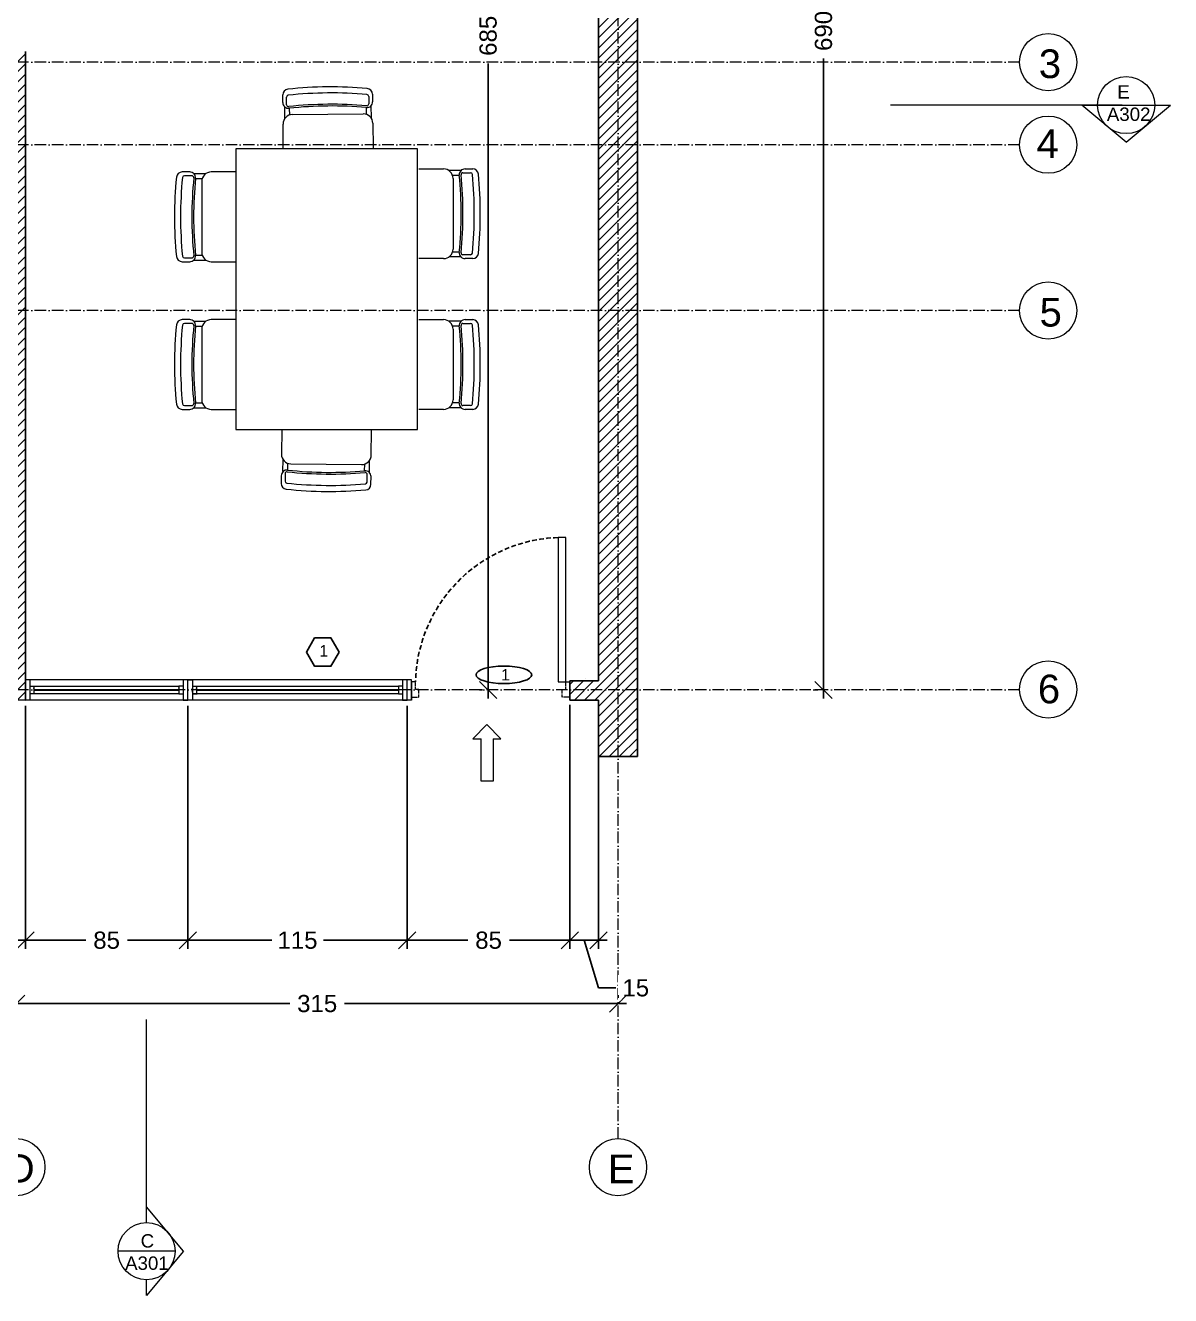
# Model space of a CAD drawing. Header units: millimetres. Extents: x 2830 to 9066, y 9741 to 14619.
# Drawn here: x 3981 to 4581, y 13248 to 13913 of the extents above; entities that cross this region are included whole.
import ezdxf

# ---------------------------------------------------------------- set-up
doc = ezdxf.new("R2010")
doc.units = ezdxf.units.MM
doc.header["$MEASUREMENT"] = 0
for name, pattern in [('ACAD_ISO10W100', [18, 12, -3, 0, -3]), ('CENTER', [2, 1.25, -0.25, 0.25, -0.25]), ('HIDDEN', [0.375, 0.25, -0.125])]:
    doc.linetypes.add(name, pattern=pattern)
doc.layers.get('DEFPOINTS').update_dxf_attribs({"color": 210})
doc.layers.add('ARREDI', color=8, linetype='Continuous', lineweight=18)
for name, color, linetype in [('INFISSI', 4, 'Continuous'), ('NUMERAZIONE', 30, 'Continuous'), ('quote nuove', 2, 'Continuous'), ('STRUTTURA', 1, 'Continuous')]:
    doc.layers.add(name, color=color, linetype=linetype)
doc.layers.get('0').off()
doc.styles.add('ARIAL', font='Arial.ttf')
doc.styles.get("Standard").update_dxf_attribs({"font": 'Arial.ttf'})
doc.dimstyles.new('TICK_36', dxfattribs={"dimtxt": 3.6, "dimasz": 3.6, "dimexe": 1.8, "dimexo": 1.2, "dimgap": 1.8, "dimtad": 0, "dimdec": 0, "dimzin": 0, "dimdsep": 46, "dimtxsty": 'ARIAL', "dimblk": 'OBLIQUE', "dimcen": 1.8, "dimdle": 1.8, "dimclrd": 256, "dimclrt": 256, "dimadec": 0, "dimazin": 0, "dimtfac": 1, "dimtdec": 0, "dimtmove": 1, "dimatfit": 3, "dimldrblk": 'OPEN90', "dimfxl": 1, "dimtfill": 1, "dimtolj": 1, "dimtzin": 0, "dimarcsym": 0})
pattern_1 = [(45, (1663.0583, 10179.761), (-2.6516504, 2.6516504), [])]

# ---------------------------------------------------------------- blocks, each defined once
blk = doc.blocks.new('_Oblique')
at = {"color": 0, "linetype": 'ByBlock', "lineweight": -2}
blk.add_line((-0.5, -0.5), (0.5, 0.5), dxfattribs=at)
blk = doc.blocks.new('*D158')
at = {"layer": 'DEFPOINTS', "color": 0, "transparency": 16777216}
for p in [(4266.16, 13560.01), (4281.13, 13560.01), (4281.13, 13433.76)]:
    blk.add_point(p, dxfattribs=at)
at = {"layer": 'quote nuove', "color": 0, "lineweight": -2, "transparency": 16777216}
for p, q in [((4266.16, 13557.01), (4266.16, 13429.26)), ((4281.13, 13557.01), (4281.13, 13429.26))]:
    blk.add_line(p, q, dxfattribs=at)
at = {"layer": 'quote nuove', "lineweight": -2, "transparency": 16777216}
for p, q in [((4261.66, 13433.76), (4285.63, 13433.76)), ((4273.64, 13433.76), (4281.12, 13408.83)), ((4281.12, 13408.83), (4290.12, 13408.83))]:
    blk.add_line(p, q, dxfattribs=at)
at = {"layer": 'quote nuove', "lineweight": -2, "transparency": 16777216, "xscale": 9, "yscale": 9, "zscale": 9, "rotation": 180}
blk.add_blockref('_Oblique', (4266.16, 13433.76), dxfattribs=at)
at = {"layer": 'quote nuove', "lineweight": -2, "transparency": 16777216, "xscale": 9, "yscale": 9, "zscale": 9}
blk.add_blockref('_Oblique', (4281.13, 13433.76), dxfattribs=at)
at = {"layer": 'quote nuove', "lineweight": 0, "transparency": 16777216, "insert": (4300.64, 13408.83), "char_height": 9, "attachment_point": 5, "style": 'ARIAL', "bg_fill": 3, "box_fill_scale": 1.25, "bg_fill_color": 256, "bg_fill_true_color": 13158600, "bg_fill_transparency": 0}
blk.add_mtext('\\A1;15', dxfattribs=at)
blk = doc.blocks.new('_Open90')
at = {"color": 0, "linetype": 'ByBlock', "lineweight": -2}
for p, q in [((0, 0), (-1, 0)), ((-0.5, 0.5), (0, 0)), ((0, 0), (-0.5, -0.5))]:
    blk.add_line(p, q, dxfattribs=at)
blk = doc.blocks.new('*D95')
at = {"layer": 'DEFPOINTS', "color": 0, "ltscale": 2.5, "transparency": 16777216}
for p in [(4398.93, 14254.96), (4398.93, 14254.96), (4398.94, 13564.81)]:
    blk.add_point(p, dxfattribs=at)
at = {"layer": 'quote nuove', "lineweight": -2, "ltscale": 2.5, "transparency": 16777216}
for p, q in [((4398.93, 14259.46), (4398.93, 13924.39)), ((4398.93, 13560.31), (4398.93, 13895.38))]:
    blk.add_line(p, q, dxfattribs=at)
at = {"layer": 'quote nuove', "color": 0, "lineweight": -2, "ltscale": 2.5, "transparency": 16777216}
for p, q in [((4395.93, 14254.96), (4394.43, 14254.96)), ((4395.94, 13564.81), (4394.43, 13564.81))]:
    blk.add_line(p, q, dxfattribs=at)
at = {"layer": 'quote nuove', "lineweight": -2, "ltscale": 2.5, "transparency": 16777216, "xscale": 9, "yscale": 9, "zscale": 9}
for p, rotation in [((4398.93, 14254.96), 90), ((4398.93, 13564.81), 270)]:
    blk.add_blockref('_Oblique', p, dxfattribs=dict(at, rotation=rotation))
at = {"layer": 'quote nuove', "lineweight": 0, "ltscale": 2.5, "transparency": 16777216, "insert": (4398.93, 13909.89), "char_height": 9, "attachment_point": 5, "rotation": 90, "style": 'ARIAL', "bg_fill": 3, "box_fill_scale": 1.25, "bg_fill_color": 256, "bg_fill_true_color": 13158600, "bg_fill_transparency": 0}
blk.add_mtext('\\A1;690', dxfattribs=at)
blk = doc.blocks.new('*D100')
at = {"layer": 'DEFPOINTS', "color": 0, "transparency": 16777216}
for p in [(3976.38, 13400.59), (4291.34, 13400.59), (4291.34, 13400.59)]:
    blk.add_point(p, dxfattribs=at)
at = {"layer": 'quote nuove', "color": 0, "lineweight": -2, "transparency": 16777216}
for p, q in [((4291.34, 13403.59), (4291.34, 13405.09)), ((3976.38, 13397.59), (3976.38, 13396.09))]:
    blk.add_line(p, q, dxfattribs=at)
at = {"layer": 'quote nuove', "lineweight": -2, "transparency": 16777216}
for p, q in [((3971.88, 13400.59), (4119.48, 13400.59)), ((4295.84, 13400.59), (4148.24, 13400.59))]:
    blk.add_line(p, q, dxfattribs=at)
at = {"layer": 'quote nuove', "lineweight": -2, "transparency": 16777216, "xscale": 9, "yscale": 9, "zscale": 9, "rotation": 180}
blk.add_blockref('_Oblique', (3976.38, 13400.59), dxfattribs=at)
at = {"layer": 'quote nuove', "lineweight": -2, "transparency": 16777216, "xscale": 9, "yscale": 9, "zscale": 9}
blk.add_blockref('_Oblique', (4291.34, 13400.59), dxfattribs=at)
at = {"layer": 'quote nuove', "lineweight": 0, "transparency": 16777216, "insert": (4133.86, 13400.59), "char_height": 9, "attachment_point": 5, "style": 'ARIAL', "bg_fill": 3, "box_fill_scale": 1.25, "bg_fill_color": 256, "bg_fill_true_color": 13158600, "bg_fill_transparency": 0}
blk.add_mtext('\\A1;315', dxfattribs=at)
blk = doc.blocks.new('*D103')
at = {"layer": 'DEFPOINTS', "color": 0, "transparency": 16777216}
for p in [(3876.74, 13559.96), (3981.13, 13559.56), (3981.13, 13433.76)]:
    blk.add_point(p, dxfattribs=at)
at = {"layer": 'quote nuove', "color": 0, "lineweight": -2, "transparency": 16777216}
for p, q in [((3876.74, 13556.96), (3876.74, 13429.26)), ((3981.13, 13556.56), (3981.13, 13429.26))]:
    blk.add_line(p, q, dxfattribs=at)
at = {"layer": 'quote nuove', "lineweight": -2, "transparency": 16777216}
for p, q in [((3872.24, 13433.76), (3914.92, 13433.76)), ((3985.63, 13433.76), (3942.95, 13433.76))]:
    blk.add_line(p, q, dxfattribs=at)
at = {"layer": 'quote nuove', "lineweight": -2, "transparency": 16777216, "xscale": 9, "yscale": 9, "zscale": 9, "rotation": 180}
blk.add_blockref('_Oblique', (3876.74, 13433.76), dxfattribs=at)
at = {"layer": 'quote nuove', "lineweight": -2, "transparency": 16777216, "xscale": 9, "yscale": 9, "zscale": 9}
blk.add_blockref('_Oblique', (3981.13, 13433.76), dxfattribs=at)
at = {"layer": 'quote nuove', "lineweight": 0, "transparency": 16777216, "insert": (3928.93, 13433.76), "char_height": 9, "attachment_point": 5, "style": 'ARIAL', "bg_fill": 3, "box_fill_scale": 1.25, "bg_fill_color": 256, "bg_fill_true_color": 13158600, "bg_fill_transparency": 0}
blk.add_mtext('\\A1;104', dxfattribs=at)
blk = doc.blocks.new('*D104')
at = {"layer": 'DEFPOINTS', "color": 0, "transparency": 16777216}
for p in [(4066.13, 13559.57), (4181, 13559.56), (4181, 13433.76)]:
    blk.add_point(p, dxfattribs=at)
at = {"layer": 'quote nuove', "color": 0, "lineweight": -2, "transparency": 16777216}
for p, q in [((4066.13, 13556.57), (4066.13, 13429.26)), ((4181, 13556.56), (4181, 13429.26))]:
    blk.add_line(p, q, dxfattribs=at)
at = {"layer": 'quote nuove', "lineweight": -2, "transparency": 16777216}
for p, q in [((4061.63, 13433.76), (4110.04, 13433.76)), ((4185.5, 13433.76), (4137.09, 13433.76))]:
    blk.add_line(p, q, dxfattribs=at)
at = {"layer": 'quote nuove', "lineweight": -2, "transparency": 16777216, "xscale": 9, "yscale": 9, "zscale": 9, "rotation": 180}
blk.add_blockref('_Oblique', (4066.13, 13433.76), dxfattribs=at)
at = {"layer": 'quote nuove', "lineweight": -2, "transparency": 16777216, "xscale": 9, "yscale": 9, "zscale": 9}
blk.add_blockref('_Oblique', (4181, 13433.76), dxfattribs=at)
at = {"layer": 'quote nuove', "lineweight": 0, "transparency": 16777216, "insert": (4123.56, 13433.76), "char_height": 9, "attachment_point": 5, "style": 'ARIAL', "bg_fill": 3, "box_fill_scale": 1.25, "bg_fill_color": 256, "bg_fill_true_color": 13158600, "bg_fill_transparency": 0}
blk.add_mtext('\\A1;115', dxfattribs=at)
blk = doc.blocks.new('*D105')
at = {"layer": 'DEFPOINTS', "color": 0, "transparency": 16777216}
for p in [(3981.13, 13559.56), (4066.13, 13559.57), (4066.13, 13433.76)]:
    blk.add_point(p, dxfattribs=at)
at = {"layer": 'quote nuove', "color": 0, "lineweight": -2, "transparency": 16777216}
for p, q in [((3981.13, 13556.56), (3981.13, 13429.26)), ((4066.13, 13556.57), (4066.13, 13429.26))]:
    blk.add_line(p, q, dxfattribs=at)
at = {"layer": 'quote nuove', "lineweight": -2, "transparency": 16777216}
for p, q in [((3976.63, 13433.76), (4012.74, 13433.76)), ((4070.63, 13433.76), (4034.51, 13433.76))]:
    blk.add_line(p, q, dxfattribs=at)
at = {"layer": 'quote nuove', "lineweight": -2, "transparency": 16777216, "xscale": 9, "yscale": 9, "zscale": 9, "rotation": 180}
blk.add_blockref('_Oblique', (3981.13, 13433.76), dxfattribs=at)
at = {"layer": 'quote nuove', "lineweight": -2, "transparency": 16777216, "xscale": 9, "yscale": 9, "zscale": 9}
blk.add_blockref('_Oblique', (4066.13, 13433.76), dxfattribs=at)
at = {"layer": 'quote nuove', "lineweight": 0, "transparency": 16777216, "insert": (4023.63, 13433.76), "char_height": 9, "attachment_point": 5, "style": 'ARIAL', "bg_fill": 3, "box_fill_scale": 1.25, "bg_fill_color": 256, "bg_fill_true_color": 13158600, "bg_fill_transparency": 0}
blk.add_mtext('\\A1;85', dxfattribs=at)
blk = doc.blocks.new('*D106')
at = {"layer": 'DEFPOINTS', "color": 0, "transparency": 16777216}
for p in [(4181, 13559.56), (4266.16, 13559.56), (4266.16, 13433.76)]:
    blk.add_point(p, dxfattribs=at)
at = {"layer": 'quote nuove', "color": 0, "lineweight": -2, "transparency": 16777216}
for p, q in [((4181, 13556.56), (4181, 13429.26)), ((4266.16, 13556.56), (4266.16, 13429.26))]:
    blk.add_line(p, q, dxfattribs=at)
at = {"layer": 'quote nuove', "lineweight": -2, "transparency": 16777216}
for p, q in [((4176.5, 13433.76), (4212.7, 13433.76)), ((4270.66, 13433.76), (4234.47, 13433.76))]:
    blk.add_line(p, q, dxfattribs=at)
at = {"layer": 'quote nuove', "lineweight": -2, "transparency": 16777216, "xscale": 9, "yscale": 9, "zscale": 9, "rotation": 180}
blk.add_blockref('_Oblique', (4181, 13433.76), dxfattribs=at)
at = {"layer": 'quote nuove', "lineweight": -2, "transparency": 16777216, "xscale": 9, "yscale": 9, "zscale": 9}
blk.add_blockref('_Oblique', (4266.16, 13433.76), dxfattribs=at)
at = {"layer": 'quote nuove', "lineweight": 0, "transparency": 16777216, "insert": (4223.58, 13433.76), "char_height": 9, "attachment_point": 5, "style": 'ARIAL', "bg_fill": 3, "box_fill_scale": 1.25, "bg_fill_color": 256, "bg_fill_true_color": 13158600, "bg_fill_transparency": 0}
blk.add_mtext('\\A1;85', dxfattribs=at)
blk = doc.blocks.new('*D181')
at = {"layer": 'DEFPOINTS', "color": 0, "transparency": 16777216}
for p in [(4223.37, 14249.86), (4223.37, 13564.81), (4223.37, 13564.81)]:
    blk.add_point(p, dxfattribs=at)
at = {"layer": 'quote nuove', "lineweight": -2, "transparency": 16777216}
for p, q in [((4223.37, 14254.36), (4223.37, 13921.84)), ((4223.37, 13560.31), (4223.37, 13892.83))]:
    blk.add_line(p, q, dxfattribs=at)
at = {"layer": 'quote nuove', "color": 0, "lineweight": -2, "transparency": 16777216}
for p, q in [((4226.37, 14249.86), (4227.87, 14249.86)), ((4220.37, 13564.81), (4218.87, 13564.81))]:
    blk.add_line(p, q, dxfattribs=at)
at = {"layer": 'quote nuove', "lineweight": -2, "transparency": 16777216, "xscale": 9, "yscale": 9, "zscale": 9}
for p, rotation in [((4223.37, 14249.86), 90), ((4223.37, 13564.81), 270)]:
    blk.add_blockref('_Oblique', p, dxfattribs=dict(at, rotation=rotation))
at = {"layer": 'quote nuove', "transparency": 16777216, "insert": (4223.37, 13907.34), "char_height": 9, "attachment_point": 5, "rotation": 90, "style": 'ARIAL', "bg_fill": 3, "box_fill_scale": 1.25, "bg_fill_color": 256, "bg_fill_true_color": 13158600, "bg_fill_transparency": 0}
blk.add_mtext('\\A1;685', dxfattribs=at)

msp = doc.modelspace()

# ---------------------------------------------------------------- hatches: boundary and pattern name
at = {"layer": 'STRUTTURA'}
h = msp.add_hatch(dxfattribs=at)
h.set_pattern_fill('ANSI31', color=0, scale=30)
h.set_pattern_definition(pattern_1)
h.paths.add_polyline_path([(4291.33, 14254.96), (4281.11, 14254.96), (4281.12, 13955.11), (4291.34, 13955.11)])
h.paths.add_polyline_path([(4301.53, 14254.96), (4291.33, 14254.96), (4291.34, 13955.11), (4301.53, 13955.11)])
h.paths.add_polyline_path([(4291.34, 13955.11), (4281.12, 13955.11), (4281.12, 13893.56), (4291.34, 13893.56)])
h.paths.add_polyline_path([(4301.53, 13955.11), (4291.34, 13955.11), (4291.34, 13893.56), (4301.53, 13893.56)])
h.paths.add_polyline_path([(4291.34, 13893.56), (4281.12, 13893.56), (4281.12, 13850.33), (4291.34, 13850.33)])
h.paths.add_polyline_path([(4301.53, 13893.56), (4291.34, 13893.56), (4291.34, 13850.33), (4301.53, 13850.33)])
h.paths.add_polyline_path([(4301.53, 13850.33), (4291.34, 13850.33), (4291.34, 13763.46), (4301.53, 13763.46)])
h.paths.add_polyline_path([(4291.34, 13850.33), (4281.12, 13850.33), (4281.12, 13763.46), (4291.34, 13763.46)])
h.paths.add_polyline_path([(4301.53, 13763.46), (4291.34, 13763.46), (4291.34, 13564.81), (4301.53, 13564.81)])
h.paths.add_polyline_path([(4291.34, 13763.46), (4281.12, 13763.46), (4281.13, 13564.81), (4291.34, 13564.81)])
h.paths.add_polyline_path([(4291.34, 13564.81), (4281.13, 13564.81), (4281.13, 13529.96), (4291.34, 13529.96)])
h.paths.add_polyline_path([(4301.53, 13564.81), (4291.34, 13564.81), (4291.34, 13529.96), (4301.53, 13529.96)])
h.paths.add_polyline_path([(4281.13, 13569.56), (4266.16, 13569.56), (4266.16, 13564.81), (4281.13, 13564.81)])
h.paths.add_polyline_path([(4281.13, 13564.81), (4266.16, 13564.81), (4266.16, 13559.56), (4281.13, 13559.56)])
h = msp.add_hatch(dxfattribs=at)
h.set_pattern_fill('ANSI31', color=0, scale=30)
h.set_pattern_definition(pattern_1)
h.paths.add_polyline_path([(3976.38, 13570.04), (3892.58, 13569.64), (3892.58, 13564.81), (3976.38, 13564.81)])
h.paths.add_polyline_path([(3976.38, 13564.81), (3892.58, 13564.81), (3892.58, 13559.9), (3976.38, 13559.58)])
h.paths.add_polyline_path([(3892.58, 13564.81), (3876.63, 13564.81), (3876.63, 13559.96), (3892.58, 13559.9)])
h.paths.add_polyline_path([(3892.58, 13569.64), (3876.63, 13569.56), (3876.63, 13564.81), (3892.58, 13564.81)])
h.paths.add_polyline_path([(3981.13, 13570.06), (3976.38, 13570.04), (3976.38, 13564.81), (3981.13, 13564.81)])
h.paths.add_polyline_path([(3976.38, 13564.81), (3976.38, 13559.58), (3981.13, 13559.56), (3981.13, 13564.81)])
h.paths.add_polyline_path([(3976.38, 13763.46), (3971.63, 13763.46), (3971.63, 13570.02), (3976.38, 13570.04)])
h.paths.add_polyline_path([(3981.13, 13763.46), (3976.38, 13763.46), (3976.38, 13570.04), (3981.13, 13570.06), (3981.13, 13571.01)])
h.paths.add_polyline_path([(3981.13, 13820.92), (3981.13, 13850.34), (3976.38, 13850.34), (3976.38, 13763.46), (3981.13, 13763.46)])
h.paths.add_polyline_path([(3976.38, 13850.34), (3971.63, 13850.34), (3971.63, 13763.46), (3976.38, 13763.46)])
h.paths.add_polyline_path([(3976.38, 13893.56), (3892.58, 13893.56), (3892.58, 13889.06), (3971.63, 13889.06), (3971.63, 13850.34), (3976.38, 13850.34)])
h.paths.add_polyline_path([(3981.13, 13893.56), (3976.38, 13893.56), (3976.38, 13850.34), (3981.13, 13850.34)])
h.paths.add_polyline_path([(3976.38, 13899.06), (3973.13, 13899.06), (3973.13, 13898.06), (3892.58, 13898.06), (3892.58, 13893.56), (3976.38, 13893.56)])
h.paths.add_polyline_path([(3981.13, 13899.06), (3976.38, 13899.06), (3976.38, 13893.56), (3981.13, 13893.56)])
h.paths.add_polyline_path([(3892.58, 13898.06), (3881.33, 13898.06), (3881.33, 13893.56), (3892.58, 13893.56)])
h.paths.add_polyline_path([(3892.58, 13893.56), (3881.33, 13893.56), (3881.33, 13889.06), (3892.58, 13889.06)])

# ---------------------------------------------------------------- linework, layer by layer
at = {"layer": 'ARREDI'}
for p, q in [((4115.86, 13872.35), (4115.82, 13876.36)), ((4117.87, 13871.27), (4117.83, 13875.22)), ((4160.83, 13875.64), (4160.87, 13871.69)), ((4162.82, 13876.82), (4162.86, 13872.8)), ((4116.76, 13870.23), (4116.83, 13863.92)), ((4119.27, 13869.42), (4119.31, 13865.84)), ((4159.5, 13869.81), (4159.53, 13866.23)), ((4161.99, 13870.67), (4162.05, 13864.36)), ((4116.09, 13848.18), (4115.97, 13861.07)), ((4120.92, 13866.12), (4157.92, 13866.48)), ((4162.97, 13861.53), (4163.09, 13848.64)), ((4186.35, 13848.18), (4091.35, 13848.18)), ((4091.35, 13848.18), (4091.35, 13701.18)), ((4186.35, 13848.18), (4177.98, 13848.18)), ((4186.35, 13701.18), (4186.35, 13848.18)), ((4067.18, 13836.05), (4063.16, 13836.05)), ((4068.27, 13834.05), (4064.32, 13834.05)), ((4069.3, 13835.17), (4075.61, 13835.17)), ((4091.35, 13836.05), (4078.45, 13836.05)), ((4187.08, 13837.66), (4199.98, 13837.66)), ((4209.13, 13836.77), (4202.82, 13836.77)), ((4208.3, 13834.27), (4204.71, 13834.27)), ((4210.16, 13835.66), (4214.11, 13835.66)), ((4211.25, 13837.66), (4215.27, 13837.66)), ((4070.13, 13832.67), (4073.72, 13832.67)), ((4073.45, 13831.05), (4073.45, 13794.05)), ((4204.98, 13832.66), (4204.98, 13795.66)), ((3981.13, 13560.51), (3981.13, 13820.92)), ((4208.3, 13794.04), (4204.71, 13794.04)), ((4063.16, 13789.05), (4067.18, 13789.05)), ((4064.32, 13791.05), (4068.27, 13791.05)), ((4069.3, 13789.94), (4075.61, 13789.94)), ((4070.13, 13792.44), (4073.72, 13792.44)), ((4078.45, 13789.05), (4091.35, 13789.05)), ((4199.98, 13790.66), (4187.08, 13790.66)), ((4209.13, 13791.54), (4202.82, 13791.54)), ((4214.11, 13792.66), (4210.16, 13792.66)), ((4215.27, 13790.66), (4211.25, 13790.66)), ((4067.18, 13758.74), (4063.16, 13758.74)), ((4068.27, 13756.74), (4064.32, 13756.74)), ((4069.3, 13757.85), (4075.61, 13757.85)), ((4070.13, 13755.35), (4073.72, 13755.35)), ((4073.45, 13753.74), (4073.45, 13716.74)), ((4091.35, 13758.74), (4078.45, 13758.74)), ((4187.08, 13758.74), (4199.98, 13758.74)), ((4209.13, 13757.85), (4202.82, 13757.85)), ((4208.3, 13755.35), (4204.71, 13755.35)), ((4204.98, 13753.74), (4204.98, 13716.74)), ((4210.16, 13756.74), (4214.11, 13756.74)), ((4211.25, 13758.74), (4215.27, 13758.74)), ((4064.32, 13713.74), (4068.27, 13713.74)), ((4070.13, 13715.12), (4073.72, 13715.12)), ((4208.3, 13715.12), (4204.71, 13715.12)), ((4214.11, 13713.74), (4210.16, 13713.74)), ((4063.16, 13711.74), (4067.18, 13711.74)), ((4069.3, 13712.62), (4075.61, 13712.62)), ((4078.45, 13711.74), (4091.35, 13711.74)), ((4199.98, 13711.74), (4187.08, 13711.74)), ((4209.13, 13712.62), (4202.82, 13712.62)), ((4215.27, 13711.74), (4211.25, 13711.74)), ((4091.35, 13701.18), (4186.35, 13701.18)), ((4115.29, 13701.18), (4115.16, 13688.28)), ((4162.16, 13687.82), (4162.29, 13700.72)), ((4115.96, 13679.13), (4116.02, 13685.43)), ((4118.47, 13679.93), (4118.5, 13683.52)), ((4120.11, 13683.23), (4157.11, 13682.87)), ((4158.69, 13679.54), (4158.73, 13683.12)), ((4161.19, 13678.68), (4161.25, 13684.99)), ((4115.05, 13677.01), (4115.01, 13672.99)), ((4117.06, 13678.08), (4117.02, 13674.13)), ((4160.02, 13673.71), (4160.06, 13677.66)), ((4162.01, 13672.53), (4162.05, 13676.55)), ((4274.13, 13571.01), (4274.13, 13571.01))]:
    msp.add_line(p, q, dxfattribs=at)
at = {"layer": 'ARREDI', "lineweight": 0}
msp.add_line((3981.13, 13570.06), (3981.13, 13559.56), dxfattribs=at)
at = {"layer": 'ARREDI'}
for centre, radius, start, end in [((4141.38, 13665.27), 215.32, 85.01947, 96.10065), ((4118.82, 13876.39), 3, 96.10065, 180.56006), ((4118.83, 13875.23), 1, 96.10065, 180.56006), ((4141.39, 13664.11), 213.32, 85.01947, 96.10065), ((4159.83, 13875.63), 1, 0.56006, 85.01947), ((4159.82, 13876.79), 3, 0.56006, 85.01947), ((4118.86, 13872.37), 3, 180.56006, 276.20738), ((4118.87, 13871.28), 1, 180.56006, 276.20738), ((4141.39, 13664.18), 207.32, 84.91274, 96.20738), ((4141.38, 13665.27), 205.32, 84.91274, 96.20738), ((4159.86, 13872.78), 3, 264.91274, 0.56006), ((4159.87, 13871.68), 1, 264.91274, 0.56006), ((4120.97, 13861.12), 5, 90.56006, 180.56006), ((4157.97, 13861.48), 5, 0.56006, 90.56006), ((4274.49, 13812.55), 215.32, 174.45941, 185.54059), ((4063.16, 13833.05), 3, 90, 174.45941), ((4064.32, 13833.05), 1, 90, 174.45941), ((4067.18, 13833.05), 3, 354.35268, 90), ((4068.27, 13833.05), 1, 354.35268, 90), ((4078.45, 13831.05), 5, 90, 180), ((4199.98, 13832.66), 5, 0, 90), ((4211.25, 13834.66), 3, 90, 185.64732), ((4003.94, 13814.16), 205.32, 354.35268, 5.64732), ((4210.16, 13834.66), 1, 90, 185.64732), ((4002.85, 13814.16), 207.32, 354.35268, 5.64732), ((4214.11, 13834.66), 1, 5.54059, 90), ((4002.78, 13814.16), 213.32, 354.45941, 5.54059), ((4215.27, 13834.66), 3, 5.54059, 90), ((4003.94, 13814.16), 215.32, 354.45941, 5.54059), ((4275.65, 13812.55), 213.32, 174.45941, 185.54059), ((4275.58, 13812.55), 207.32, 174.35268, 185.64732), ((4274.49, 13812.55), 205.32, 174.35268, 185.64732), ((4078.45, 13794.05), 5, 180, 270), ((4199.98, 13795.66), 5, 270, 0), ((4211.25, 13793.66), 3, 174.35268, 270), ((4210.16, 13793.66), 1, 174.35268, 270), ((4214.11, 13793.66), 1, 270, 354.45941), ((4215.27, 13793.66), 3, 270, 354.45941), ((4063.16, 13792.05), 3, 185.54059, 270), ((4064.32, 13792.05), 1, 185.54059, 270), ((4067.18, 13792.05), 3, 270, 5.64732), ((4068.27, 13792.05), 1, 270, 5.64732), ((4274.49, 13735.24), 215.32, 174.45941, 185.54059), ((4063.16, 13755.74), 3, 90, 174.45941), ((4275.65, 13735.24), 213.32, 174.45941, 185.54059), ((4064.32, 13755.74), 1, 90, 174.45941), ((4067.18, 13755.74), 3, 354.35268, 90), ((4275.58, 13735.24), 207.32, 174.35268, 185.64732), ((4068.27, 13755.74), 1, 354.35268, 90), ((4274.49, 13735.24), 205.32, 174.35268, 185.64732), ((4078.45, 13753.74), 5, 90, 180), ((4199.98, 13753.74), 5, 0, 90), ((4211.25, 13755.74), 3, 90, 185.64732), ((4003.94, 13735.24), 205.32, 354.35268, 5.64732), ((4210.16, 13755.74), 1, 90, 185.64732), ((4002.85, 13735.24), 207.32, 354.35268, 5.64732), ((4214.11, 13755.74), 1, 5.54059, 90), ((4002.78, 13735.24), 213.32, 354.45941, 5.54059), ((4215.27, 13755.74), 3, 5.54059, 90), ((4003.94, 13735.24), 215.32, 354.45941, 5.54059), ((4063.16, 13714.74), 3, 185.54059, 270), ((4064.32, 13714.74), 1, 185.54059, 270), ((4067.18, 13714.74), 3, 270, 5.64732), ((4068.27, 13714.74), 1, 270, 5.64732), ((4078.45, 13716.74), 5, 180, 270), ((4199.98, 13716.74), 5, 270, 0), ((4211.25, 13714.74), 3, 174.35268, 270), ((4210.16, 13714.74), 1, 174.35268, 270), ((4214.11, 13714.74), 1, 270, 354.45941), ((4215.27, 13714.74), 3, 270, 354.45941), ((4120.16, 13688.23), 5, 179.43994, 269.43994), ((4157.16, 13687.87), 5, 269.43994, 359.43994), ((4118.05, 13676.98), 3, 83.79262, 179.43994), ((4118.02, 13674.12), 1, 179.43994, 263.89935), ((4118.06, 13678.07), 1, 83.79262, 179.43994), ((4140.59, 13885.18), 207.32, 263.79262, 275.08726), ((4140.58, 13884.08), 205.32, 263.79262, 275.08726), ((4159.05, 13676.58), 3, 359.43994, 95.08726), ((4159.06, 13677.67), 1, 359.43994, 95.08726), ((4159.02, 13673.72), 1, 274.98053, 359.43994), ((4118.01, 13672.96), 3, 179.43994, 263.89935), ((4140.58, 13884.08), 215.32, 263.89935, 274.98053), ((4140.59, 13885.24), 213.32, 263.89935, 274.98053), ((4159.01, 13672.56), 3, 274.98053, 359.43994)]:
    msp.add_arc(centre, radius, start, end, dxfattribs=at)
at = {"layer": 'INFISSI', "color": 4, "linetype": 'Continuous', "lineweight": 0}
for p, q in [((4183.16, 13570.07), (3981.13, 13570.06)), ((4146.18, 13570.07), (4061.18, 13570.07)), ((4183.16, 13559.57), (3981.13, 13559.56))]:
    msp.add_line(p, q, dxfattribs=at)
at = {"layer": 'INFISSI', "color": 4, "lineweight": 0}
for p, q in [((4066.13, 13570.07), (3981.13, 13570.07)), ((3983.49, 13570.07), (3983.49, 13559.57)), ((4181, 13559.56), (4181, 13570.07)), ((4183.16, 13559.57), (4183.16, 13570.07)), ((4183.16, 13569.07), (4183.16, 13559.57)), ((3983.49, 13566.81), (3985.49, 13566.81)), ((3985.49, 13562.81), (3983.49, 13562.81)), ((3985.49, 13566.81), (3985.49, 13562.81)), ((3985.49, 13566.81), (4061.49, 13566.81)), ((3985.49, 13565.06), (4061.49, 13565.06)), ((4061.49, 13564.56), (3985.49, 13564.56)), ((4061.49, 13562.81), (3985.49, 13562.81)), ((4063.63, 13566.81), (4061.49, 13566.81)), ((4061.49, 13566.81), (4061.49, 13562.81)), ((4061.49, 13566.81), (4061.49, 13562.81)), ((4061.49, 13565.76), (4061.49, 13566.01)), ((4061.49, 13562.81), (4063.63, 13562.81)), ((4068.63, 13566.82), (4070.63, 13566.82)), ((4068.63, 13562.82), (4071.07, 13562.82)), ((4070.63, 13562.82), (4068.63, 13562.82)), ((4068.63, 13562.82), (4071.09, 13562.82)), ((4070.63, 13566.82), (4070.63, 13562.82)), ((4070.63, 13566.82), (4176.46, 13566.82)), ((4070.63, 13565.51), (4070.63, 13566.01)), ((4070.63, 13565.07), (4176.46, 13565.07)), ((4176.46, 13564.57), (4070.63, 13564.57)), ((4176.46, 13562.82), (4070.63, 13562.82)), ((4178.46, 13566.82), (4176.46, 13566.82)), ((4176.46, 13566.82), (4176.46, 13562.82)), ((4176.46, 13562.82), (4178.46, 13562.82)), ((4222.72, 13546.75), (4215.42, 13539.17)), ((4222.72, 13546.75), (4230.03, 13539.17)), ((4215.42, 13539.17), (4219.69, 13539.17)), ((4226.03, 13539.17), (4230.03, 13539.17))]:
    msp.add_line(p, q, dxfattribs=at)
at = {"layer": 'INFISSI'}
for p, q in [((3985.49, 13565.51), (3985.49, 13566.01)), ((4068.63, 13565.76), (4068.63, 13563.76))]:
    msp.add_line(p, q, dxfattribs=at)
at = {"layer": 'INFISSI', "color": 4, "linetype": 'Continuous', "lineweight": 0}
msp.add_lwpolyline([(4259.94, 13644.62), (4259.94, 13569.07), (4263.94, 13569.07), (4263.94, 13644.62), (4259.94, 13644.62)], dxfattribs=at)
for points in [[(4066.13, 13570.07), (4063.63, 13570.07), (4063.63, 13559.57), (4066.13, 13559.57)], [(4066.13, 13570.07), (4068.63, 13570.07), (4068.63, 13559.57), (4066.13, 13559.57)], [(4181, 13570.07), (4178.5, 13570.07), (4178.5, 13559.57), (4181, 13559.57)]]:
    msp.add_lwpolyline(points, close=True, dxfattribs=at)
at = {"layer": 'INFISSI', "color": 4, "linetype": 'CENTER', "lineweight": 0}
for points in [[(4185.38, 13569.07), (4183.16, 13569.07), (4183.16, 13561.07), (4187.16, 13561.07), (4187.16, 13565.07), (4185.38, 13565.07), (4185.38, 13569.07)], [(4263.94, 13569.07), (4266.16, 13569.07), (4266.16, 13561.07), (4262.16, 13561.07), (4262.16, 13565.07), (4263.94, 13565.07), (4263.94, 13569.07)]]:
    msp.add_lwpolyline(points, dxfattribs=at)
at = {"layer": 'INFISSI', "color": 4, "lineweight": 0}
msp.add_lwpolyline([(4226.03, 13539.17), (4226.03, 13517.08), (4219.69, 13517.08), (4219.69, 13539.17)], dxfattribs=at)
at = {"layer": 'INFISSI', "color": 4, "linetype": 'HIDDEN', "lineweight": -2, "ltscale": 10}
msp.add_arc((4262.59, 13567.45), 77.22, 91.9643, 178.79906, dxfattribs=at)
at = {"layer": 'NUMERAZIONE', "lineweight": 0}
for p, q in [((4555.21, 13871.09), (4433.99, 13871.09)), ((4557.36, 13851.7), (4534.12, 13871.09)), ((4534.12, 13871.09), (4580.6, 13871.09)), ((4557.36, 13851.7), (4580.6, 13871.09)), ((4044.55, 13285.92), (4044.45, 13392.29)), ((4063.94, 13270.96), (4044.55, 13294.2)), ((4059.5, 13270.96), (4029.6, 13270.96)), ((4063.94, 13270.96), (4044.55, 13247.72)), ((4044.55, 13247.72), (4044.55, 13256.01))]:
    msp.add_line(p, q, dxfattribs=at)
at = {"layer": 'NUMERAZIONE'}
msp.add_lwpolyline([(4145.3, 13584.67), (4141.02, 13592.08), (4132.47, 13592.08), (4128.2, 13584.67), (4132.47, 13577.27), (4141.02, 13577.27)], close=True, dxfattribs=at)
at = {"layer": 'NUMERAZIONE', "lineweight": 0}
for centre in [(4557.36, 13871.09), (4044.55, 13270.96)]:
    msp.add_circle(centre, 14.95, dxfattribs=at)
at = {"layer": 'NUMERAZIONE'}
msp.add_ellipse((4231.61, 13572.78), major_axis=(14.61, 0), ratio=0.314087, dxfattribs=at)
at = {"layer": 'quote nuove', "color": 253, "linetype": 'ACAD_ISO10W100', "lineweight": 0, "ltscale": 0.5}
msp.add_line((4291.34, 13329.96), (4291.33, 14482.17), dxfattribs=at)
at = {"layer": 'quote nuove', "color": 253, "linetype": 'ACAD_ISO10W100', "lineweight": 0, "ltscale": 0.5, "transparency": 33554687}
for p, q in [((4501.53, 13893.56), (3651.22, 13893.56)), ((4501.53, 13850.33), (3651.22, 13850.34)), ((4501.53, 13763.46), (3649.76, 13763.46)), ((4501.53, 13564.81), (3651.22, 13564.81))]:
    msp.add_line(p, q, dxfattribs=at)
at = {"layer": 'quote nuove', "color": 253, "lineweight": 0}
for centre in [(4516.53, 13893.56), (4516.53, 13850.33), (4516.53, 13763.46), (4516.53, 13565.12), (3976.37, 13315), (4291.33, 13314.96)]:
    msp.add_circle(centre, 15, dxfattribs=at)
at = {"layer": 'STRUTTURA'}
for p, q in [((4281.13, 13569.56), (4281.13, 14249.86)), ((3981.13, 13899.06), (3981.13, 13559.56)), ((3981.13, 13571.01), (3981.13, 13560.51)), ((4266.16, 13569.56), (4281.13, 13569.56)), ((3981.13, 13559.56), (3876.63, 13559.96)), ((4266.16, 13559.56), (4281.13, 13559.56))]:
    msp.add_line(p, q, dxfattribs=at)

# ---------------------------------------------------------------- texts
at = {"layer": 'NUMERAZIONE', "lineweight": 0, "char_height": 7, "attachment_point": 7}
for s, insert in [('\\pt7,14;  E\\P\\pi-7,l7,tz;A302', (4547.24, 13862.68)), ('\\pi-7,l7;   C\\PA301', (4033.31, 13261.11))]:
    msp.add_mtext_dynamic_manual_height_columns(s, width=18.8196, gutter_width=12.5, heights=[0], dxfattribs=dict(at, insert=insert))
at = {"layer": 'NUMERAZIONE', "ltscale": 0.1, "char_height": 6, "attachment_point": 1}
for insert in [(4134.97, 13588.32), (4230.11, 13575.79)]:
    msp.add_mtext_dynamic_manual_height_columns('1', width=0.5819, gutter_width=12.5, heights=[0], dxfattribs=dict(at, insert=insert))
at = {"layer": 'quote nuove', "color": 253, "lineweight": 0, "char_height": 15, "attachment_point": 1}
for s, insert in [('3', (4511.62, 13900.21)), ('4', (4510.44, 13858.43)), ('5', (4512.03, 13770.1)), ('6', (4511.11, 13572.84)), ('D', (3970.84, 13321.83)), ('E', (4286.01, 13321.53))]:
    msp.add_mtext_dynamic_manual_height_columns(s, width=15.1923, gutter_width=12.5, heights=[0], dxfattribs=dict(at, insert=insert))

# ---------------------------------------------------------------- next in the draw order: dimensions: what is measured, and where the dimension line sits
at = {"layer": 'quote nuove', "color": 253, "lineweight": 0, "ltscale": 2.5}
dim = msp.add_linear_dim(base=(4398.93, 14254.96), p1=(4398.94, 13564.81), p2=(4398.93, 14254.96), angle=90, dimstyle='TICK_36', override={"dimscale": 2.5}, dxfattribs=at)
dim.commit()
dim.dimension.update_dxf_attribs({"geometry": '*D95', "text_midpoint": (4398.93, 13909.89)})
at = {"layer": 'quote nuove', "color": 253, "lineweight": 0}
for base, p1, p2, picture, middle in [((3981.13, 13433.76), (3876.74, 13559.96), (3981.13, 13559.56), '*D103', (3928.93, 13433.76)), ((4181, 13433.76), (4066.13, 13559.57), (4181, 13559.56), '*D104', (4123.56, 13433.76))]:
    dim = msp.add_linear_dim(base=base, p1=p1, p2=p2, dimstyle='TICK_36', override={"dimscale": 2.5}, dxfattribs=at)
    dim.commit()
    dim.dimension.update_dxf_attribs({"geometry": picture, "text_midpoint": middle})
dim = msp.add_linear_dim(base=(4281.13, 13433.76), p1=(4266.16, 13560.01), p2=(4281.13, 13560.01), text='15', dimstyle='TICK_36', override={"dimscale": 2.5}, dxfattribs=at)
dim.commit()
dim.dimension.update_dxf_attribs({"geometry": '*D158', "text_midpoint": (4294.62, 13408.83)})

# ---------------------------------------------------------------- next in the draw order: linework, layer by layer
at = {"layer": 'STRUTTURA'}
for p, q in [((4301.53, 14282.17), (4301.53, 13529.96)), ((4266.16, 13569.56), (4266.16, 13559.56)), ((4281.13, 13529.96), (4281.13, 13559.56)), ((4301.53, 13529.96), (4281.13, 13529.96))]:
    msp.add_line(p, q, dxfattribs=at)

# ---------------------------------------------------------------- next in the draw order: dimensions: what is measured, and where the dimension line sits
at = {"layer": 'quote nuove', "color": 253, "lineweight": 0}
for base, p1, p2, picture, middle in [((4066.13, 13433.76), (3981.13, 13559.56), (4066.13, 13559.57), '*D105', (4023.63, 13433.76)), ((4291.34, 13400.59), (3976.38, 13400.59), (4291.34, 13400.59), '*D100', (4133.86, 13400.59))]:
    dim = msp.add_linear_dim(base=base, p1=p1, p2=p2, dimstyle='TICK_36', override={"dimscale": 2.5}, dxfattribs=at)
    dim.commit()
    dim.dimension.update_dxf_attribs({"geometry": picture, "text_midpoint": middle})

# ---------------------------------------------------------------- next in the draw order: dimensions: what is measured, and where the dimension line sits
dim = msp.add_linear_dim(base=(4266.16, 13433.76), p1=(4181, 13559.56), p2=(4266.16, 13559.56), dimstyle='TICK_36', override={"dimscale": 2.5}, dxfattribs=at)
dim.commit()
dim.dimension.update_dxf_attribs({"geometry": '*D106', "text_midpoint": (4223.58, 13433.76)})

# ---------------------------------------------------------------- next in the draw order: dimensions: what is measured, and where the dimension line sits
at = {"layer": 'quote nuove', "color": 253}
dim = msp.add_linear_dim(base=(4223.37, 13564.81), p1=(4223.37, 14249.86), p2=(4223.37, 13564.81), angle=90, dimstyle='TICK_36', override={"dimscale": 2.5}, dxfattribs=at)
dim.commit()
dim.dimension.update_dxf_attribs({"geometry": '*D181', "text_midpoint": (4223.37, 13907.34)})

doc.saveas('drawing.dxf')
